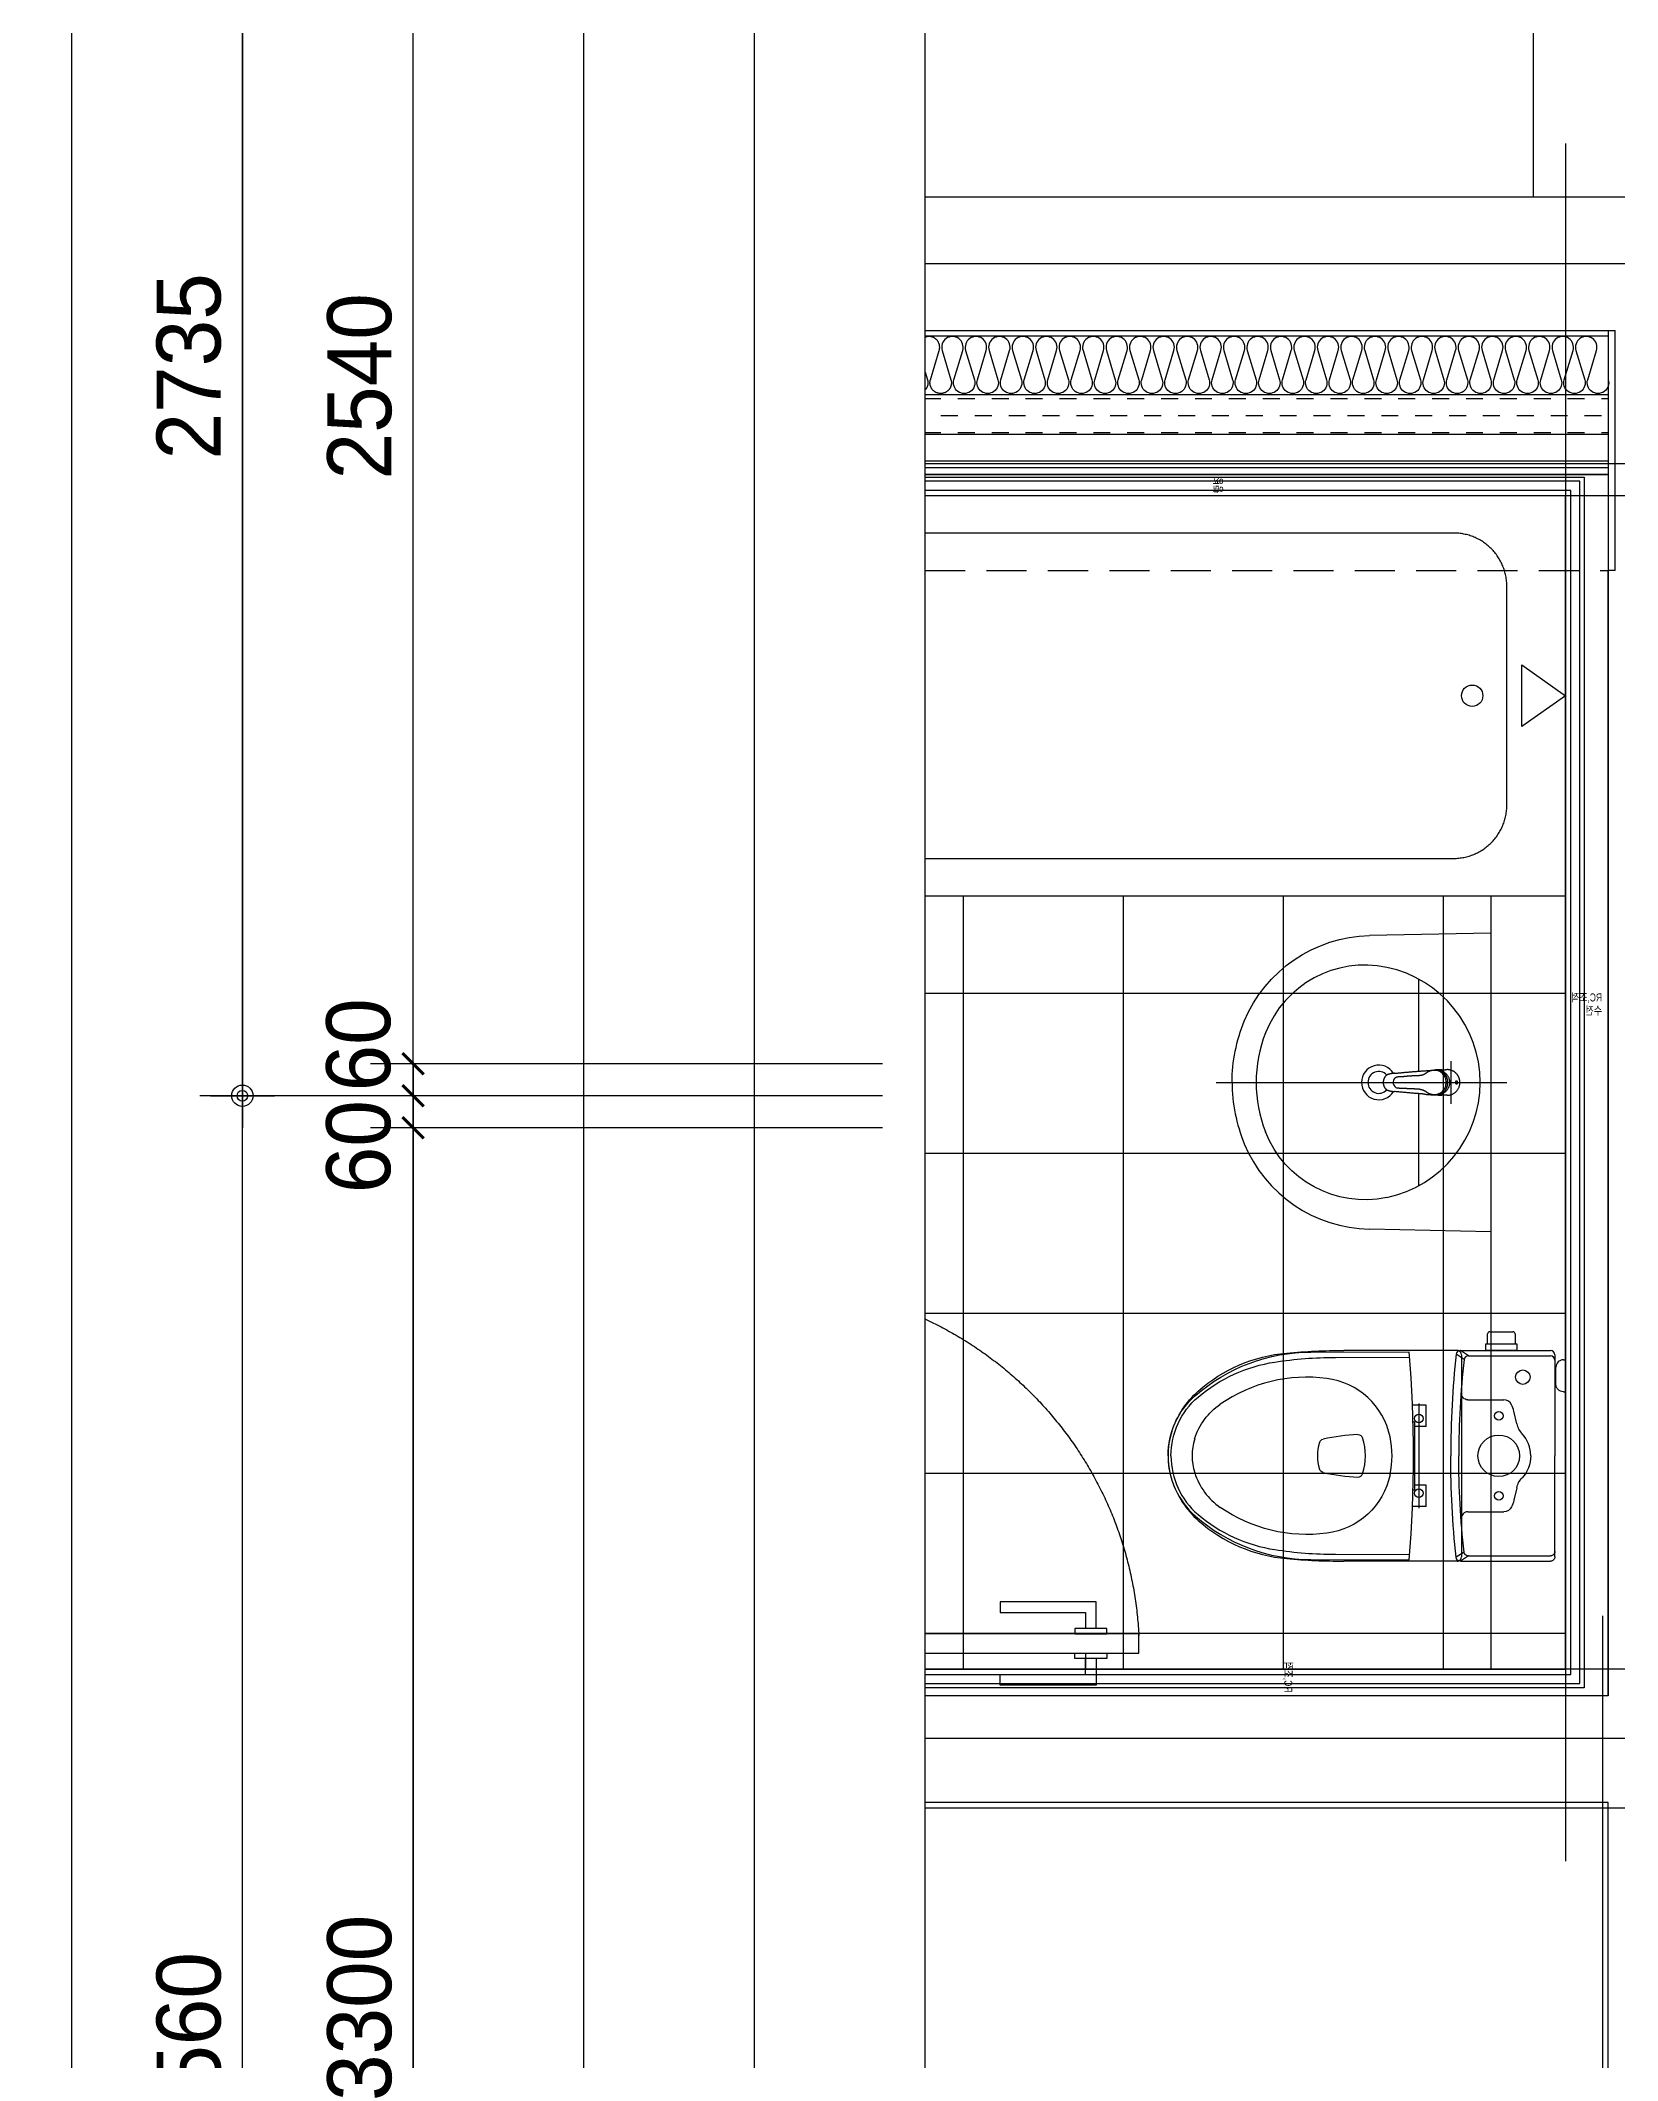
# Model space of a CAD drawing. Header units: millimetres. Extents: x -24416 to 92204, y -190080 to 23760.
# Drawn here: x 57970 to 60927, y -16101 to -12314 of the extents above; entities that cross this region are included whole.
import ezdxf
from ezdxf.xclip import XClip

# ---------------------------------------------------------------- set-up
doc = ezdxf.new("R2010")
doc.units = ezdxf.units.MM
doc.header["$LTSCALE"] = 50
doc.header["$XCLIPFRAME"] = 0
for name, pattern in [('AUDIT_D_220706163347-0', [0]), ('CEN', [62, 60, -1, 0, -1]), ('HID', [2.3, 1.5, -0.8]), ('평면도(기준)$0$ACAD_ISO04W100', [30.5, 24, -3, 0.5, -3])]:
    doc.linetypes.add(name, pattern=pattern)
doc.layers.get('defpoints').update_dxf_attribs({"color": 139})
for name, color, linetype in [('84 A$0$0 TILE LINE & HATCH', 8, 'Continuous'), ('A-SOL252', 252, 'Continuous'), ('AA-XXXX-DIMS', 7, 'Continuous'), ('AA-XXXX-UBR', 4, 'Continuous'), ('CEN_CON', 1, 'CEN'), ('CEN_WALL', 12, 'CEN'), ('CONC', 2, 'Continuous'), ('dan1', 7, 'HID'), ('DIM', 7, 'AUDIT_D_220706163347-0'), ('FUR', 4, 'Continuous'), ('INS', 8, 'Continuous'), ('SINA-F-DOOR', 5, 'Continuous'), ('SINA-F-FRAME', 4, 'Continuous'), ('SINA-F-단표시', 8, 'Continuous'), ('WAL_DRY', 7, 'Continuous'), ('바닥타일', 8, 'Continuous')]:
    doc.layers.add(name, color=color, linetype=linetype)
doc.layers.add('Defpoint', color=135, linetype='Continuous', plot=False)
doc.layers.add('MC', color=135, linetype='Continuous', plot=False)
doc.styles.add('HAUD01', font='Dotum.ttf')
doc.styles.add('맑은고딕', font='malgun.ttf', dxfattribs={"width": 0.9})
doc.dimstyles.new('DIM_40', dxfattribs={"dimscale": 40, "dimtxt": 3, "dimasz": 1, "dimexe": 2, "dimexo": 2, "dimgap": 1, "dimtad": 1, "dimdec": 0, "dimzin": 0, "dimdsep": 46, "dimtxsty": '맑은고딕', "dimblk1": 'DIMDOT', "dimblk2": 'DIMDOT', "dimsah": 1, "dimcen": 0.09, "dimdle": 2, "dimclrd": 7, "dimclre": 7, "dimclrt": 3, "dimadec": 0, "dimazin": 0, "dimtfac": 1, "dimtdec": 0, "dimtix": 1, "dimtmove": 2, "dimatfit": 3, "dimldrblk": 'DIMDOT', "dimfxl": 2, "dimtolj": 1, "dimtzin": 0, "dimarcsym": 0})
doc.dimstyles.new('HAUD-100', dxfattribs={"dimscale": 100, "dimtxt": 3, "dimasz": 1, "dimexe": 0, "dimexo": 3, "dimgap": 1, "dimtad": 1, "dimdec": 0, "dimdsep": 46, "dimlunit": 6, "dimtxsty": 'HAUD01', "dimblk": 'DIMDOT', "dimcen": 2.5, "dimdle": 1.5, "dimclrd": 7, "dimclre": 7, "dimclrt": 3, "dimadec": 0, "dimazin": 0, "dimtfac": 1, "dimtdec": 0, "dimtix": 1, "dimtmove": 2, "dimatfit": 3, "dimfxl": 1, "dimtvp": 1, "dimtolj": 1, "dimtzin": 0, "dimarcsym": 0})
doc.dimstyles.new('MCDIM_40', dxfattribs={"dimscale": 40, "dimtxt": 3, "dimasz": 1, "dimexe": 2, "dimexo": 2, "dimgap": 1, "dimtad": 1, "dimdec": 0, "dimzin": 0, "dimdsep": 46, "dimtxsty": '맑은고딕', "dimblk1": 'ARCHTICK', "dimblk2": 'ARCHTICK', "dimsah": 1, "dimcen": 0.09, "dimdle": 2, "dimclrd": 7, "dimclre": 7, "dimclrt": 3, "dimadec": 0, "dimazin": 0, "dimtfac": 1, "dimtdec": 0, "dimtix": 1, "dimtmove": 2, "dimatfit": 3, "dimldrblk": 'ARCHTICK', "dimfxl": 1, "dimtolj": 1, "dimtzin": 0, "dimarcsym": 0})

# ---------------------------------------------------------------- blocks, each defined once
blk = doc.blocks.new('DIMDOT')
at = {"layer": 'AA-XXXX-DIMS'}
for p, q in [((0, -1.5), (0, 1.5)), ((-1.5, 0), (1.5, 0))]:
    blk.add_line(p, q, dxfattribs=at)
for radius in [0.5, 0.25]:
    blk.add_circle((0, 0), radius, dxfattribs=at)
blk = doc.blocks.new('*D792')
at = {"layer": 'defpoints', "color": 0, "transparency": 16777216}
for p in [(7874.9, -28137.1), (9474.9, -28137.1), (9474.9, -43292.1)]:
    blk.add_point(p, dxfattribs=at)
at = {"layer": 'DIM', "color": 7, "lineweight": -2, "transparency": 16777216}
for p, q in [((9394.9, -28137.1), (7794.9, -28137.1)), ((7874.9, -43252.1), (7874.9, -28177.1)), ((9394.9, -43292.1), (7794.9, -43292.1))]:
    blk.add_line(p, q, dxfattribs=at)
at = {"layer": 'DIM', "color": 7, "lineweight": -2, "transparency": 16777216, "xscale": 40, "yscale": 40, "zscale": 40}
for p, rotation in [((7874.9, -28137.1), 90), ((7874.9, -43292.1), 270)]:
    blk.add_blockref('DIMDOT', p, dxfattribs=dict(at, rotation=rotation))
at = {"layer": 'DIM', "color": 3, "transparency": 16777216, "insert": (7772.6, -35834.6), "char_height": 120, "attachment_point": 5, "rotation": 90, "style": 'HAUD01'}
blk.add_mtext('\\A1;15155', dxfattribs=at)
blk = doc.blocks.new('*D794')
at = {"layer": 'defpoints', "color": 0, "transparency": 16777216}
for p in [(8194.9, -38052.1), (9474.9, -38052.1), (9474.9, -41612.1)]:
    blk.add_point(p, dxfattribs=at)
at = {"layer": 'DIM', "color": 7, "lineweight": -2, "transparency": 16777216}
for p, q in [((9394.9, -38052.1), (8114.9, -38052.1)), ((8194.9, -41572.1), (8194.9, -38092.1)), ((9394.9, -41612.1), (8114.9, -41612.1))]:
    blk.add_line(p, q, dxfattribs=at)
at = {"layer": 'DIM', "color": 7, "lineweight": -2, "transparency": 16777216, "xscale": 40, "yscale": 40, "zscale": 40}
for p, rotation in [((8194.9, -38052.1), 90), ((8194.9, -41612.1), 270)]:
    blk.add_blockref('DIMDOT', p, dxfattribs=dict(at, rotation=rotation))
at = {"layer": 'DIM', "color": 3, "transparency": 16777216, "insert": (8094.8, -39832.1), "char_height": 120, "attachment_point": 5, "rotation": 90, "style": 'HAUD01'}
blk.add_mtext('\\A1;3560', dxfattribs=at)
blk = doc.blocks.new('_ArchTick')
at = {"color": 0, "linetype": 'ByBlock', "const_width": 0.15}
blk.add_lwpolyline([(-0.5, -0.5), (0.5, 0.5)], dxfattribs=at)
blk = doc.blocks.new('*D853')
at = {"layer": 'defpoints', "color": 0, "transparency": 16777216}
for p in [(8514.9, -35452.1), (9474.9, -35452.1), (9474.9, -37992.1)]:
    blk.add_point(p, dxfattribs=at)
at = {"layer": 'DIM', "color": 7, "lineweight": -2, "transparency": 16777216}
for p, q in [((8514.9, -38072.1), (8514.9, -35372.1)), ((9394.9, -35452.1), (8434.9, -35452.1)), ((9394.9, -37992.1), (8434.9, -37992.1))]:
    blk.add_line(p, q, dxfattribs=at)
at = {"layer": 'DIM', "color": 7, "lineweight": -2, "transparency": 16777216, "xscale": 40, "yscale": 40, "zscale": 40}
for p, rotation in [((8514.9, -35452.1), 90), ((8514.9, -37992.1), 270)]:
    blk.add_blockref('_ArchTick', p, dxfattribs=dict(at, rotation=rotation))
at = {"layer": 'DIM', "color": 3, "transparency": 16777216, "insert": (8414.8, -36722.1), "char_height": 120, "attachment_point": 5, "rotation": 90, "style": 'HAUD01'}
blk.add_mtext('\\A1;2540', dxfattribs=at)
blk = doc.blocks.new('*D854')
at = {"layer": 'defpoints', "color": 0, "transparency": 16777216}
for p in [(9474.9, -37992.1), (8514.9, -38052.1), (9474.9, -38052.1)]:
    blk.add_point(p, dxfattribs=at)
at = {"layer": 'DIM', "color": 7, "lineweight": -2, "transparency": 16777216}
for p, q in [((8514.9, -37992.1), (8514.9, -37952.1)), ((9394.9, -37992.1), (8434.9, -37992.1)), ((8514.9, -37992.1), (8514.9, -38052.1)), ((9394.9, -38052.1), (8434.9, -38052.1)), ((8514.9, -38052.1), (8514.9, -38092.1))]:
    blk.add_line(p, q, dxfattribs=at)
at = {"layer": 'DIM', "color": 7, "lineweight": -2, "transparency": 16777216, "xscale": 40, "yscale": 40, "zscale": 40}
for p, rotation in [((8514.9, -37992.1), 270), ((8514.9, -38052.1), 90)]:
    blk.add_blockref('_ArchTick', p, dxfattribs=dict(at, rotation=rotation))
at = {"layer": 'DIM', "color": 3, "transparency": 16777216, "insert": (8412.9, -37956.6), "char_height": 120, "attachment_point": 5, "rotation": 90, "style": 'HAUD01'}
blk.add_mtext('\\A1;60', dxfattribs=at)
blk = doc.blocks.new('*D855')
at = {"layer": 'defpoints', "color": 0, "transparency": 16777216}
for p in [(9474.9, -38112.1), (8514.9, -41412.1), (9474.9, -41412.1)]:
    blk.add_point(p, dxfattribs=at)
at = {"layer": 'DIM', "color": 7, "lineweight": -2, "transparency": 16777216}
for p, q in [((8514.9, -38032.1), (8514.9, -41492.1)), ((9394.9, -38112.1), (8434.9, -38112.1)), ((9394.9, -41412.1), (8434.9, -41412.1))]:
    blk.add_line(p, q, dxfattribs=at)
at = {"layer": 'DIM', "color": 7, "lineweight": -2, "transparency": 16777216, "xscale": 40, "yscale": 40, "zscale": 40}
for p, rotation in [((8514.9, -38112.1), 90), ((8514.9, -41412.1), 270)]:
    blk.add_blockref('_ArchTick', p, dxfattribs=dict(at, rotation=rotation))
at = {"layer": 'DIM', "color": 3, "transparency": 16777216, "insert": (8414.8, -39762.1), "char_height": 120, "attachment_point": 5, "rotation": 90, "style": 'HAUD01'}
blk.add_mtext('\\A1;3300', dxfattribs=at)
blk = doc.blocks.new('*D857')
at = {"layer": 'defpoints', "color": 0, "transparency": 16777216}
for p in [(9474.9, -35317.1), (8194.9, -38052.1), (9474.9, -38052.1)]:
    blk.add_point(p, dxfattribs=at)
at = {"layer": 'DIM', "color": 7, "lineweight": -2, "transparency": 16777216}
for p, q in [((9394.9, -35317.1), (8114.9, -35317.1)), ((8194.9, -35357.1), (8194.9, -38012.1)), ((9394.9, -38052.1), (8114.9, -38052.1))]:
    blk.add_line(p, q, dxfattribs=at)
at = {"layer": 'DIM', "color": 7, "lineweight": -2, "transparency": 16777216, "xscale": 40, "yscale": 40, "zscale": 40}
for p, rotation in [((8194.9, -35317.1), 90), ((8194.9, -38052.1), 270)]:
    blk.add_blockref('DIMDOT', p, dxfattribs=dict(at, rotation=rotation))
at = {"layer": 'DIM', "color": 3, "transparency": 16777216, "insert": (8094.8, -36684.6), "char_height": 120, "attachment_point": 5, "rotation": 90, "style": 'HAUD01'}
blk.add_mtext('\\A1;2735', dxfattribs=at)
blk = doc.blocks.new('*D859')
at = {"layer": 'defpoints', "color": 0, "transparency": 16777216}
for p in [(8514.9, -38052.1), (9474.9, -38052.1), (9474.9, -38112.1)]:
    blk.add_point(p, dxfattribs=at)
at = {"layer": 'DIM', "color": 7, "lineweight": -2, "transparency": 16777216}
for p, q in [((8514.9, -38052.1), (8514.9, -38012.1)), ((9394.9, -38052.1), (8434.9, -38052.1)), ((8514.9, -38112.1), (8514.9, -38052.1)), ((9394.9, -38112.1), (8434.9, -38112.1)), ((8514.9, -38112.1), (8514.9, -38152.1))]:
    blk.add_line(p, q, dxfattribs=at)
at = {"layer": 'DIM', "color": 7, "lineweight": -2, "transparency": 16777216, "xscale": 40, "yscale": 40, "zscale": 40}
for p, rotation in [((8514.9, -38052.1), 270), ((8514.9, -38112.1), 90)]:
    blk.add_blockref('_ArchTick', p, dxfattribs=dict(at, rotation=rotation))
at = {"layer": 'DIM', "color": 3, "transparency": 16777216, "insert": (8412.9, -38147.6), "char_height": 120, "attachment_point": 5, "rotation": 90, "style": 'HAUD01'}
blk.add_mtext('\\A1;60', dxfattribs=at)
blk = doc.blocks.new('CO-102-MF', base_point=(243441.5, -43595.4))
at = {"layer": 'CONC'}
blk.add_line((277166.5, -46690.4), (277166.5, -45375.4), dxfattribs=at)
blk = doc.blocks.new('A$Cc42cb16b')
at = {"layer": 'FUR'}
for p, q in [((515, 560), (287.6, 555.3)), ((515, 560), (515, 0)), ((380, 301.1), (380, 473.6)), ((380, 86.4), (380, 258.9)), ((515, 0), (287.6, 4.7))]:
    blk.add_line(p, q, dxfattribs=at)
at = {"layer": 'FUR', "color": 1}
for p, q in [((440, 320), (440, 240)), ((0, 280), (545, 280))]:
    blk.add_line(p, q, dxfattribs=at)
at = {"layer": 'FUR', "flags": 128}
for points in [[(52.9, 394.9, -0.297578), (287.6, 555.3)], [(30, 280, -0.098575), (52.9, 394.9)], [(319.9, 64.3, -0.366647), (92.5, 187.3)]]:
    blk.add_lwpolyline(points, format="xyb", dxfattribs=at)
at = {"layer": 'FUR'}
for centre, radius, start, end in [((278.8, 300), 200, 78.1351, 158.6763), ((274.6, 280), 220.4, 281.8649, 78.1351), ((330, 280), 255, 158.6763, 180), ((305, 280), 32.5, 31.4345, 328.5658), ((330, 280), 300, 180, 202.519), ((330, 280), 255, 180, 201.3237), ((305, 280), 20.5, 42.491, 317.5072), ((343.2, 280.1), 11.3, 130.1673, 251.7572), ((293, 264.7), 260, 202.519, 268.8063)]:
    blk.add_arc(centre, radius, start, end, dxfattribs=at)
for points, weights in [([(378.5, 301), (384.5, 301.5), (410.9, 303.3)], [1, 0.999993741512, 1]), ([(413.6, 303.5), (410.9, 303.4), (408.3, 302.7)], [1, 0.993428587914, 1]), ([(413.6, 303.5), (413.9, 303.5), (414.2, 303.5)], [1, 0.999912261963, 1]), ([(414.2, 303.5), (437.7, 303.4), (437.6, 280)], [1, 0.707125544548, 1]), ([(314.6, 287), (313.2, 283.7), (313.2, 280)], [1, 0.981753051281, 1]), ([(313.2, 280), (313.2, 276.4), (314.6, 273)], [1, 0.981707036495, 1]), ([(323.7, 295.4), (317, 293.6), (314.6, 287)], [1, 0.881687879562, 1]), ([(314.6, 273), (317, 266.4), (323.7, 264.6)], [1, 0.881586849689, 1]), ([(333.8, 297.1), (328.7, 296.6), (323.8, 295.4)], [1, 0.997376203537, 1]), ([(334.5, 297.1), (334.2, 297.1), (333.8, 297.1)], [1, 0.999995529652, 1]), ([(334.5, 297.1), (356.5, 299.3), (378.5, 301)], [1, 0.999929606915, 1]), ([(335.9, 288.8), (338.6, 290.8), (341.9, 291)], [1, 0.954250395298, 1]), ([(341.9, 269), (340.8, 269.1), (339.7, 269.4)], [1, 0.994235515594, 1]), ([(381.1, 267.3), (383.8, 267.1), (386.4, 266.3)], [1, 0.992239117622, 1]), ([(389.9, 295), (385.7, 292.9), (381.2, 292.7)], [1, 0.978727579117, 1]), ([(386.4, 266.3), (390.2, 265.2), (393.3, 262.9)], [1, 0.985343575478, 1]), ([(393.4, 297.1), (391.7, 295.9), (389.9, 295)], [1, 0.995856523514, 1]), ([(393.8, 297.4), (393.6, 297.3), (393.4, 297.1)], [1, 0.999939501286, 1]), ([(406.5, 302.6), (399.4, 301.9), (393.8, 297.5)], [1, 0.961287915707, 1]), ([(437.6, 280), (437.7, 256.6), (414.2, 256.5)], [1, 0.707125544548, 1]), ([(433, 256), (457, 256), (457, 280)], [1, 0.707185387611, 1]), ([(433.6, 283.5), (433.9, 281.8), (433.9, 280)], [1, 0.996173918247, 1]), ([(433.6, 276.5), (433.9, 278.2), (433.9, 280)], [1, 0.996153950691, 1]), ([(323.8, 264.6), (328.7, 263.4), (333.8, 262.9)], [1, 0.997388422489, 1]), ([(333.8, 262.9), (334.2, 262.9), (334.5, 262.9)], [1, 0.999997198582, 1]), ([(378.5, 259), (356.5, 260.7), (334.5, 262.9)], [1, 0.999929606915, 1]), ([(390.5, 258), (384.5, 258.5), (378.5, 259)], [1, 0.999993622303, 1]), ([(390.6, 258), (400.5, 256.9), (413.6, 256.5)], [1, 0.999511599541, 1]), ([(393.3, 262.9), (393.5, 262.7), (393.8, 262.5)], [1, 0.999930858612, 1]), ([(393.8, 262.5), (399.4, 258.1), (406.5, 257.4)], [1, 0.960904896259, 1]), ([(408.9, 257.1), (411.2, 256.6), (413.6, 256.5)], [1, 0.99490660429, 1]), ([(414.2, 256.5), (413.9, 256.5), (413.6, 256.5)], [1, 0.999912261963, 1])]:
    blk.add_rational_spline(points, weights, degree=2, dxfattribs=at)
for points in [[(416.6, 303.6), (415.4, 303.5), (414.2, 303.5)], [(418.5, 303.6), (417.5, 303.6), (416.6, 303.6)], [(423.3, 303.7), (420.9, 303.7), (418.6, 303.6)], [(423.3, 303.7), (424.3, 303.8), (425.4, 303.8)], [(425.4, 303.8), (429.2, 303.9), (433, 304)], [(341.9, 291), (350.1, 291.3), (358.3, 291.7)], [(358.3, 268.3), (350.1, 268.6), (341.9, 269)], [(381.2, 292.7), (369.7, 292.2), (358.3, 291.7)], [(381.1, 267.3), (369.7, 267.8), (358.3, 268.3)], [(409, 302.8), (408.7, 302.8), (408.5, 302.7)], [(413.4, 302.8), (411.6, 302.8), (409.7, 302.8)], [(434.3, 283.5), (433.9, 283.5), (433.4, 283.5)], [(433.4, 276.5), (433.9, 276.5), (434.3, 276.5)], [(410, 257.2), (411.7, 257.2), (413.4, 257.1)], [(414.2, 256.5), (415.4, 256.5), (416.6, 256.4)], [(414.8, 256.5), (415.1, 256.5), (415.4, 256.5)], [(416.6, 256.4), (417.5, 256.4), (418.5, 256.4)], [(418.6, 256.4), (420.9, 256.3), (423.3, 256.3)], [(425.4, 256.2), (424.3, 256.2), (423.3, 256.3)], [(433, 256), (429.2, 256.1), (425.4, 256.2)]]:
    blk.add_open_spline(points, degree=2, dxfattribs=at)
blk.add_rational_spline([(457, 280), (457, 289.9), (450, 297), (443, 304), (433, 304)], [1, 0.923873603344, 1, 0.923873603344, 1], degree=2, knots=[0, 0, 0, 0.5, 0.5, 1, 1, 1], dxfattribs=at)
for points, knots in [([(431.4, 280), (431.4, 283.2), (430.7, 286.4), (428.3, 292.1), (426.5, 294.7), (419.6, 301.1), (413.1, 303.3), (406.5, 302.6)], [0, 0, 0, 0, 0.248236, 0.248236, 0.496338, 0.496338, 1, 1, 1, 1]), ([(406.5, 257.4), (413.1, 256.7), (419.6, 258.9), (426.5, 265.3), (428.3, 267.9), (430.7, 273.6), (431.4, 276.7), (431.4, 280)], [0, 0, 0, 0, 0.502806, 0.502806, 0.750772, 0.750772, 1, 1, 1, 1]), ([(434.3, 283.5), (433.5, 288.8), (431.1, 293.7), (423.9, 300.6), (419.4, 302.6), (413.4, 302.8)], [0, 0, 0, 0, 0.5, 0.5, 1, 1, 1, 1]), ([(413.4, 257.1), (419.4, 257.4), (423.9, 259.4), (431.1, 266.3), (433.5, 271.2), (434.3, 276.5)], [0, 0, 0, 0, 0.5, 0.5, 1, 1, 1, 1]), ([(433.4, 283.5), (433.2, 283.5), (433.1, 283.1), (433, 281.9), (433, 280.9), (433, 280)], [0, 0, 0, 0, 0.493042, 0.493042, 1, 1, 1, 1]), ([(433, 280), (433, 279.1), (433, 278.1), (433.1, 276.8), (433.2, 276.5), (433.4, 276.5)], [0, 0, 0, 0, 0.493716, 0.493716, 1, 1, 1, 1]), ([(448.6, 280), (448.6, 281.8), (449.3, 283.2), (450.7, 283.3), (451.2, 283), (452, 281.8), (452.2, 280.9), (452.2, 280)], [0, 0, 0, 0, 0.498025, 0.498025, 0.742403, 0.742403, 1, 1, 1, 1]), ([(452.2, 280), (452.2, 279.1), (452, 278.3), (451.2, 277), (450.7, 276.7), (449.3, 276.8), (448.6, 278.2), (448.6, 280)], [0, 0, 0, 0, 0.250344, 0.250344, 0.505692, 0.505692, 1, 1, 1, 1]), ([(449.8, 283.1), (450, 283), (450.4, 282.6), (450.8, 281.9), (451.1, 281), (451.2, 280.3), (451.2, 280)], [0, 0, 0, 0, 0.213027, 0.451355, 0.721359, 1, 1, 1, 1]), ([(451.2, 280), (451.2, 278.8), (450.8, 278.1), (450.3, 277.2), (450, 277), (449.8, 276.9)], [0, 0, 0, 0, 0.435639, 0.435639, 1, 1, 1, 1])]:
    blk.add_open_spline(points, degree=3, knots=knots, dxfattribs=at)
blk = doc.blocks.new('A$C26a53a47')
at = {"layer": 'FUR'}
for p, q in [((599, 407.6), (599, 426)), ((603, 430), (646.5, 430)), ((650.5, 426), (650.5, 407.6)), ((267.7, 392), (452, 392.5)), ((313.6, 382.1), (452.8, 382.5)), ((542, 395), (329.4, 395)), ((555, 377.9), (540, 387.8)), ((548, 395), (717, 395)), ((563, 385), (548, 395)), ((550, 387), (550, 8)), ((563, 385), (717, 385)), ((596, 407.6), (654, 407.6)), ((596, 395), (596, 407.6)), ((654, 395), (596, 395)), ((654, 407.6), (654, 395)), ((725, 387), (725, 197.5)), ((725, 357.8), (727, 357.8)), ((727, 331.5), (727, 363.5)), ((741, 377.5), (745, 377.5)), ((745.1, 377.5), (745, 317.5)), ((745, 377.5), (745, 317.5)), ((725, 337.3), (727, 337.3)), ((741, 317.5), (745, 317.5)), ((484, 292.5), (458.1, 292.5)), ((470, 295.5), (470, 99.5)), ((484, 252.5), (484, 292.5)), ((562, 302.5), (629.4, 302.5)), ((653.5, 257.5), (648.2, 280.9)), ((459.2, 261.5), (462, 261.5)), ((462, 261.5), (462, 133.5)), ((484, 252.5), (462, 252.5)), ((725, 8), (725, 197.5)), ((459.2, 133.5), (462, 133.5)), ((484, 142.5), (462, 142.5)), ((484, 102.5), (484, 142.5)), ((653.5, 137.5), (648.2, 114.1)), ((484, 102.5), (458.1, 102.5)), ((562, 92.5), (629.4, 92.5)), ((267.7, 3), (452, 2.5)), ((313.6, 12.9), (452.8, 12.5)), ((542, 0), (329.4, 0)), ((555, 17.1), (540, 7.2)), ((563, 10), (548, 0)), ((548, 0), (717, 0)), ((563, 10), (717, 10))]:
    blk.add_line(p, q, dxfattribs=at)
at = {"layer": 'FUR', "flags": 128}
for points in [[(51.2, 310.4, -0.18096), (267.7, 392)], [(56.7, 319, -0.159563), (222.5, 390.2)], [(200.3, 373.3, -0.037446), (313.6, 382.1)], [(222.5, 390.2, -0.022302), (329.4, 395)], [(56.3, 307.5, -0.139094), (200.3, 373.3)], [(0, 197.5, -0.216307), (51.2, 310.4)], [(5.5, 197.5, -0.219854), (56.3, 307.5)], [(7.1, 243, -0.135941), (56.7, 319)], [(562, 302.5, -0.414214), (550, 314.5)], [(741, 317.5, -0.414214), (727, 331.5)], [(49.9, 229.4, -0.165632), (97.9, 294.2)], [(284.1, 222.7, -0.26174), (290.6, 228.6)], [(355.8, 237.3, -0.336618), (364.8, 231.1)], [(540, 7.2, -0.026367), (530, 197.5)], [(555, 17.1, -0.027834), (545, 197.5)], [(680, 197.5, -0.192258), (663.5, 156.2)], [(290.6, 166.4, -0.26174), (284.1, 172.3)], [(416.2, 162, -0.317582), (297.5, 52.4)], [(653.5, 137.5, -0.135013), (663.5, 156.2)], [(648.2, 114.1, -0.055053), (643.9, 101.6)], [(297.5, 52.4, -0.186188), (97.9, 100.8)], [(643.9, 101.6, -0.289681), (629.4, 92.5)], [(548, 0, -0.383657), (540, 7.2)], [(563, 10, -0.381976), (555, 17.1)], [(725, 18, -0.414214), (717, 10)], [(725, 8, -0.414214), (717, 0)]]:
    blk.add_lwpolyline(points, format="xyb", dxfattribs=at)
at = {"layer": 'FUR'}
for centre, radius in [((665, 345), 13.5), ((470, 267.5), 8), ((620, 272.5), 8), ((620, 197.5), 39), ((470, 127.5), 8), ((620, 122.5), 8)]:
    blk.add_circle(centre, radius, dxfattribs=at)
for centre, radius, start, end in [((603, 426), 4, 90, 180), ((646.5, 426), 4, 0, 90), ((-1905.3, 197.5), 2365.3, 355.2711, 4.7289), ((2338.5, 197.5), 1808.5, 173.9586, 180), ((548, 387), 8, 90, 173.9586), ((542, 387), 8, 67.9754, 90), ((542, 387), 8, 0, 67.9754), ((563, 377), 8, 90, 173.6227), ((717, 387), 8, 0, 90), ((717, 377), 8, 0, 90), ((260.4, 59.6), 285.4, 82.5328, 124.7208), ((279.3, 203.8), 140, 12.0572, 82.5328), ((2169, 197.5), 1624, 173.6227, 180), ((741, 363.5), 14, 90, 180), ((629.4, 286.5), 16, 25.3787, 90.0934), ((589.7, 267.6), 60, 12.7743, 25.3787), ((150, 197.5), 150, 162.3394, 197.6606), ((150, 197.5), 105, 162.3394, 197.6606), ((369.2, -112.4), 350, 92.1818, 102.9733), ((260, 197.5), 110, 342.2348, 17.7652), ((250, 197.5), 170, 347.9428, 12.0572), ((692.5, 266.4), 40, 192.7744, 223.5311), ((620, 197.5), 60, 0, 43.5311), ((150, 197.5), 150, 180, 228.8217), ((150, 197.5), 144.5, 180, 229.5978), ((360, 197.5), 80, 161.6434, 198.3566), ((169.1, 203.6), 170, 197.6606, 228.6262), ((169.1, 203.6), 125, 197.6606, 235.2792), ((369.2, 507.4), 350, 257.0267, 267.8182), ((356.2, 166.7), 9, 267.8182, 342.2348), ((268.5, 333), 330, 228.8217, 269.8506), ((244.3, 308.3), 290, 229.5978, 261.2725), ((248.4, 293.6), 290, 228.6262, 264.8897), ((562, 80.5), 12, 90, 180), ((315.6, 772.9), 760, 261.2725, 269.8506), ((329.4, 1200), 1200, 264.8897, 270), ((542, 8), 8, 270, 292.0246), ((542, 8), 8, 292.0246, 0)]:
    blk.add_arc(centre, radius, start, end, dxfattribs=at)
blk.add_open_spline([(5.4, 197.5), (5.4, 197.6), (5.4, 197.6), (5.4, 197.7)], degree=3, dxfattribs=at)
blk.add_open_spline([(5.4, 197.5), (5.4, 197.6), (5.4, 197.6), (5.4, 197.7)], degree=3, dxfattribs=at)
blk = doc.blocks.new('A$C8b7e2aca')
at = {"layer": 'FUR'}
for points in [[(1500, 750), (0, 750), (0, 0), (1500, 0)], [(1418.1, 317), (1418.1, 433), (1500, 375)]]:
    blk.add_lwpolyline(points, close=True, dxfattribs=at)
blk.add_lwpolyline([(1290, 680), (200, 680, 0.414214), (100, 580), (100, 170, 0.414214), (200, 70), (1290, 70, 0.414214), (1390, 170), (1390, 580, 0.414214)], format="xyb", close=True, dxfattribs=at)
blk.add_circle((1325, 375), 20, dxfattribs=at)
blk = doc.blocks.new('UBR 공용욕실 1500x2200')
at = {"layer": '바닥타일'}
h = blk.add_hatch(dxfattribs=at)
h.set_pattern_fill('_USER', color=256, scale=300, double=1, pattern_type=0)
h.set_pattern_definition([(0, (0, 0), (0, 300), []), (90, (0, 0), (-300, 2e-14), [])])
h.paths.add_polyline_path([(0, 1450), (1500, 1450), (1500, 0), (0, 0)])
at = {"layer": 'FUR'}
blk.add_line((1360, 1450), (1360, 0), dxfattribs=at)
blk.add_lwpolyline([(1500, 2200), (0, 2200), (0, 0), (1500, 0)], close=True, dxfattribs=at)
blk.add_blockref('A$C8b7e2aca', (0, 1450))
for name, p in [('A$Cc42cb16b', (845, 820)), ('A$C26a53a47', (754.9, 202.5))]:
    blk.add_blockref(name, p, dxfattribs=at)
blk = doc.blocks.new('_Oblique')
at = {"color": 0, "linetype": 'ByBlock', "lineweight": -2}
blk.add_line((-0.5, -0.5), (0.5, 0.5), dxfattribs=at)
blk = doc.blocks.new('*D887')
at = {"layer": 'Defpoint', "color": 7, "lineweight": -2, "transparency": 16777216}
for p, q in [((621.5, 2235), (697.7, 2235)), ((697.7, 2192.5), (697.7, 2242.5)), ((621.5, 2200), (697.7, 2200))]:
    blk.add_line(p, q, dxfattribs=at)
at = {"layer": 'defpoints', "color": 0, "transparency": 16777216}
for p in [(606.5, 2235), (697.7, 2235), (606.5, 2200)]:
    blk.add_point(p, dxfattribs=at)
at = {"layer": 'Defpoint', "color": 7, "lineweight": -2, "transparency": 16777216, "xscale": 5, "yscale": 5, "zscale": 5}
for p, rotation in [((697.7, 2235), 90), ((697.7, 2200), 270)]:
    blk.add_blockref('_Oblique', p, dxfattribs=dict(at, rotation=rotation))
at = {"layer": 'Defpoint', "color": 3, "transparency": 16777216, "insert": (685.2, 2217.5), "char_height": 15, "attachment_point": 5, "rotation": 90, "style": 'HAUD01'}
blk.add_mtext('\\A1;35', dxfattribs=at)
blk = doc.blocks.new('*D888')
at = {"layer": 'Defpoint', "color": 7, "lineweight": -2, "transparency": 16777216}
for p, q in [((685.5, 2240), (728.5, 2240)), ((728.5, 2192.5), (728.5, 2247.5)), ((685.5, 2200), (728.5, 2200))]:
    blk.add_line(p, q, dxfattribs=at)
at = {"layer": 'defpoints', "color": 0, "transparency": 16777216}
for p in [(670.5, 2240), (728.5, 2240), (670.5, 2200)]:
    blk.add_point(p, dxfattribs=at)
at = {"layer": 'Defpoint', "color": 7, "lineweight": -2, "transparency": 16777216, "xscale": 5, "yscale": 5, "zscale": 5}
for p, rotation in [((728.5, 2240), 90), ((728.5, 2200), 270)]:
    blk.add_blockref('_Oblique', p, dxfattribs=dict(at, rotation=rotation))
at = {"layer": 'Defpoint', "color": 3, "transparency": 16777216, "insert": (716, 2220), "char_height": 15, "attachment_point": 5, "rotation": 90, "style": 'HAUD01'}
blk.add_mtext('\\A1;40', dxfattribs=at)
blk = doc.blocks.new('*D883')
at = {"layer": 'Defpoint', "color": 7, "lineweight": -2, "transparency": 16777216}
for p, q in [((7.5, 1298.2), (-42.5, 1298.2)), ((-35, 1222), (-35, 1298.2)), ((0, 1222), (0, 1298.2))]:
    blk.add_line(p, q, dxfattribs=at)
at = {"layer": 'defpoints', "color": 0, "transparency": 16777216}
for p in [(-35, 1298.2), (-35, 1207), (0, 1207)]:
    blk.add_point(p, dxfattribs=at)
at = {"layer": 'Defpoint', "color": 7, "lineweight": -2, "transparency": 16777216, "xscale": 5, "yscale": 5, "zscale": 5, "rotation": 180}
blk.add_blockref('_Oblique', (-35, 1298.2), dxfattribs=at)
at = {"layer": 'Defpoint', "color": 7, "lineweight": -2, "transparency": 16777216, "xscale": 5, "yscale": 5, "zscale": 5}
blk.add_blockref('_Oblique', (0, 1298.2), dxfattribs=at)
at = {"layer": 'Defpoint', "color": 3, "transparency": 16777216, "insert": (-17.5, 1310.7), "char_height": 15, "attachment_point": 5, "style": 'HAUD01'}
blk.add_mtext('\\A1;35', dxfattribs=at)
blk = doc.blocks.new('*D884')
at = {"layer": 'Defpoint', "color": 7, "lineweight": -2, "transparency": 16777216}
for p, q in [((7.5, 1329), (-87.5, 1329)), ((-80, 1286), (-80, 1329)), ((0, 1286), (0, 1329))]:
    blk.add_line(p, q, dxfattribs=at)
at = {"layer": 'defpoints', "color": 0, "transparency": 16777216}
for p in [(-80, 1329), (-80, 1271), (0, 1271)]:
    blk.add_point(p, dxfattribs=at)
at = {"layer": 'Defpoint', "color": 7, "lineweight": -2, "transparency": 16777216, "xscale": 5, "yscale": 5, "zscale": 5, "rotation": 180}
blk.add_blockref('_Oblique', (-80, 1329), dxfattribs=at)
at = {"layer": 'Defpoint', "color": 7, "lineweight": -2, "transparency": 16777216, "xscale": 5, "yscale": 5, "zscale": 5}
blk.add_blockref('_Oblique', (0, 1329), dxfattribs=at)
at = {"layer": 'Defpoint', "color": 3, "transparency": 16777216, "insert": (-40, 1341.5), "char_height": 15, "attachment_point": 5, "style": 'HAUD01'}
blk.add_mtext('\\A1;80', dxfattribs=at)
blk = doc.blocks.new('*D885')
at = {"layer": 'Defpoint', "color": 7, "lineweight": -2, "transparency": 16777216}
for p, q in [((1492.5, 1298.2), (1542.5, 1298.2)), ((1500, 1222), (1500, 1298.2)), ((1535, 1222), (1535, 1298.2))]:
    blk.add_line(p, q, dxfattribs=at)
at = {"layer": 'defpoints', "color": 0, "transparency": 16777216}
for p in [(1535, 1298.2), (1500, 1207), (1535, 1207)]:
    blk.add_point(p, dxfattribs=at)
at = {"layer": 'Defpoint', "color": 7, "lineweight": -2, "transparency": 16777216, "xscale": 5, "yscale": 5, "zscale": 5, "rotation": 180}
blk.add_blockref('_Oblique', (1500, 1298.2), dxfattribs=at)
at = {"layer": 'Defpoint', "color": 7, "lineweight": -2, "transparency": 16777216, "xscale": 5, "yscale": 5, "zscale": 5}
blk.add_blockref('_Oblique', (1535, 1298.2), dxfattribs=at)
at = {"layer": 'Defpoint', "color": 3, "transparency": 16777216, "insert": (1517.5, 1310.7), "char_height": 15, "attachment_point": 5, "style": 'HAUD01'}
blk.add_mtext('\\A1;35', dxfattribs=at)
blk = doc.blocks.new('*D886')
at = {"layer": 'Defpoint', "color": 7, "lineweight": -2, "transparency": 16777216}
for p, q in [((1492.5, 1329), (1547.5, 1329)), ((1500, 1286), (1500, 1329)), ((1540, 1286), (1540, 1329))]:
    blk.add_line(p, q, dxfattribs=at)
at = {"layer": 'defpoints', "color": 0, "transparency": 16777216}
for p in [(1540, 1329), (1500, 1271), (1540, 1271)]:
    blk.add_point(p, dxfattribs=at)
at = {"layer": 'Defpoint', "color": 7, "lineweight": -2, "transparency": 16777216, "xscale": 5, "yscale": 5, "zscale": 5, "rotation": 180}
blk.add_blockref('_Oblique', (1500, 1329), dxfattribs=at)
at = {"layer": 'Defpoint', "color": 7, "lineweight": -2, "transparency": 16777216, "xscale": 5, "yscale": 5, "zscale": 5}
blk.add_blockref('_Oblique', (1540, 1329), dxfattribs=at)
at = {"layer": 'Defpoint', "color": 3, "transparency": 16777216, "insert": (1520, 1341.5), "char_height": 15, "attachment_point": 5, "style": 'HAUD01'}
blk.add_mtext('\\A1;40', dxfattribs=at)
blk = doc.blocks.new('*D881')
at = {"layer": 'Defpoint', "color": 7, "lineweight": -2, "transparency": 16777216}
for p, q in [((472.9, 7.5), (472.9, -42.5)), ((549.1, 0), (472.9, 0)), ((549.1, -35), (472.9, -35))]:
    blk.add_line(p, q, dxfattribs=at)
at = {"layer": 'defpoints', "color": 0, "transparency": 16777216}
for p in [(472.9, -35), (564.1, 0), (564.1, -35)]:
    blk.add_point(p, dxfattribs=at)
at = {"layer": 'Defpoint', "color": 7, "lineweight": -2, "transparency": 16777216, "xscale": 5, "yscale": 5, "zscale": 5}
for p, rotation in [((472.9, 0), 90), ((472.9, -35), 270)]:
    blk.add_blockref('_Oblique', p, dxfattribs=dict(at, rotation=rotation))
at = {"layer": 'Defpoint', "color": 3, "transparency": 16777216, "insert": (460.4, -17.5), "char_height": 15, "attachment_point": 5, "rotation": 90, "style": 'HAUD01'}
blk.add_mtext('\\A1;35', dxfattribs=at)
blk = doc.blocks.new('*D882')
at = {"layer": 'Defpoint', "color": 7, "lineweight": -2, "transparency": 16777216}
for p, q in [((442.1, 7.5), (442.1, -57.5)), ((485.1, 0), (442.1, 0)), ((485.1, -50), (442.1, -50))]:
    blk.add_line(p, q, dxfattribs=at)
at = {"layer": 'defpoints', "color": 0, "transparency": 16777216}
for p in [(500.1, 0), (442.1, -50), (500.1, -50)]:
    blk.add_point(p, dxfattribs=at)
at = {"layer": 'Defpoint', "color": 7, "lineweight": -2, "transparency": 16777216, "xscale": 5, "yscale": 5, "zscale": 5}
for p, rotation in [((442.1, 0), 90), ((442.1, -50), 270)]:
    blk.add_blockref('_Oblique', p, dxfattribs=dict(at, rotation=rotation))
at = {"layer": 'Defpoint', "color": 3, "transparency": 16777216, "insert": (429.6, -25), "char_height": 15, "attachment_point": 5, "rotation": 90, "style": 'HAUD01'}
blk.add_mtext('\\A1;50', dxfattribs=at)
blk = doc.blocks.new('insul1')
blk.add_lwpolyline([(0, 0.25, 1.344031), (0.35, 0.25), (0.2, 0.75, -1.344031), (0.55, 0.75), (0.4, 0.25)], format="xyb")
blk = doc.blocks.new('A$C016A76E2')
at = {"layer": 'SINA-F-단표시'}
h = blk.add_hatch(dxfattribs=at)
h.set_pattern_fill('AR-SAND', color=251, scale=10, angle=90)
h.set_pattern_definition([(127.5, (671299.453, 3999847.715), (-19.26823769, -0.62993358), [0, -15.2, 0, -17, 0, -16.25]), (97.5, (671299.453, 3999847.715), (-28.22146065, 17.69776705), [0, -8.2, 0, -13.7, 0, -5.25]), (57.5, (671299.453, 3999835.415), (-0.056590535, 31.14141862), [0, -5, 0, -18, 0, -23.5]), (47.5, (671299.453, 3999835.415), (-8.77675565, 30.06126605), [0, -2.5, 0, -11.8, 0, -13.5])])
h.paths.add_polyline_path([(-150, 770), (-110, 770), (-110, 80), (-150, 80)])
at = {"layer": '84 A$0$0 TILE LINE & HATCH'}
blk.add_line((-740, 80), (-740, 50), dxfattribs=at)
at = {"layer": 'SINA-F-DOOR', "color": 8}
for points in [[(-760, 126), (-760, 176), (-580, 176), (-580, 156), (-740, 156), (-740, 126)], [(-760, 70), (-760, 20), (-580, 20), (-580, 40), (-740, 40), (-740, 70)]]:
    blk.add_lwpolyline(points, dxfattribs=at)
at = {"layer": 'SINA-F-DOOR'}
blk.add_lwpolyline([(-150, 80), (-840, 80), (-840, 116), (-150, 116), (-150, 80)], dxfattribs=at)
at = {"layer": 'SINA-F-DOOR', "color": 8}
for points in [[(-720, 116), (-780, 116), (-780, 126), (-720, 126)], [(-720, 80), (-780, 80), (-780, 70), (-720, 70)]]:
    blk.add_lwpolyline(points, close=True, dxfattribs=at)
at = {"layer": 'SINA-F-DOOR', "color": 1, "linetype": '평면도(기준)$0$ACAD_ISO04W100', "ltscale": 20}
blk.add_arc((-149.4, 78.4), 691.6, 90.0471, 177.0967, dxfattribs=at)
at = {"layer": 'SINA-F-FRAME'}
for points in [[(0, 780), (0, 840), (12, 840), (12, 780)], [(0, 800), (0, 770), (-150, 770), (-150, 800)], [(-10, 770), (-10, 760), (-110, 760), (-110, 770)], [(0, 50), (0, 80), (-150, 80), (-150, 50)], [(-10, 80), (-10, 90), (-110, 90), (-110, 80)], [(0, 70), (0, 20), (12, 20), (12, 70)]]:
    blk.add_lwpolyline(points, close=True, dxfattribs=at)
at = {"layer": 'SINA-F-단표시', "color": 7}
blk.add_line((-150, 80), (-150, 770), dxfattribs=at)
at = {"layer": 'SINA-F-단표시', "color": 8}
blk.add_line((-110, 770), (-110, 80), dxfattribs=at)
blk = doc.blocks.new('DIM-1108')
at = {"layer": 'DIM'}
for base, p1, p2, angle, dimstyle, override, picture, middle in [((7874.9, -28137.1), (9474.9, -43292.1), (9474.9, -28137.1), 90, 'DIM_40', {"dimscale": 40, "dimtxsty": 'HAUD01'}, '*D792', (7772.6, -35834.6)), ((8514.9, -38052.1), (9474.9, -37992.1), (9474.9, -38052.1), 270, 'MCDIM_40', {"dimtxsty": 'HAUD01'}, '*D854', (8412.9, -37956.6)), ((8514.9, -38052.1), (9474.9, -38112.1), (9474.9, -38052.1), 90, 'MCDIM_40', {"dimtxsty": 'HAUD01'}, '*D859', (8412.9, -38147.6))]:
    dim = blk.add_linear_dim(base=base, p1=p1, p2=p2, angle=angle, dimstyle=dimstyle, override=override, dxfattribs=at)
    dim.commit()
    dim.dimension.update_dxf_attribs({"geometry": picture, "text_midpoint": middle, "dimtype": 128})
for base, p1, p2, angle, dimstyle, override, picture, middle in [((8194.9, -38052.1), (9474.9, -35317.1), (9474.9, -38052.1), 270, 'DIM_40', {"dimscale": 40, "dimtxsty": 'HAUD01'}, '*D857', (8094.8, -36684.6)), ((8514.9, -35452.1), (9474.9, -37992.1), (9474.9, -35452.1), 90, 'MCDIM_40', {"dimtxsty": 'HAUD01'}, '*D853', (8414.8, -36722.1)), ((8194.9, -38052.1), (9474.9, -41612.1), (9474.9, -38052.1), 90, 'DIM_40', {"dimscale": 40, "dimtxsty": 'HAUD01'}, '*D794', (8094.8, -39832.1)), ((8514.9, -41412.1), (9474.9, -38112.1), (9474.9, -41412.1), 270, 'MCDIM_40', {"dimtxsty": 'HAUD01'}, '*D855', (8414.8, -39762.1))]:
    dim = blk.add_linear_dim(base=base, p1=p1, p2=p2, angle=angle, dimstyle=dimstyle, override=override, dxfattribs=at)
    dim.commit()
    dim.dimension.update_dxf_attribs({"geometry": picture, "text_midpoint": middle})
blk = doc.blocks.new('A$C84b07bde')
at = {"layer": 'AA-XXXX-UBR'}
blk.add_line((1527, 0), (1527, -27), dxfattribs=at)
at = {"layer": 'AA-XXXX-UBR', "color": 5}
blk.add_lwpolyline([(1535, 2235), (-35, 2235), (-35, -35), (1535, -35)], close=True, dxfattribs=at)
at = {"layer": 'AA-XXXX-UBR'}
for points in [[(1527, -27), (-27, -27), (-27, 2227), (1527, 2227), (1527, 750)], [(1527, -10), (-10, -10), (-10, 2210), (1510, 2210), (1510, 750)], [(1527, 0), (0, 0), (0, 2200), (1500, 2200), (1500, 750)]]:
    blk.add_lwpolyline(points, dxfattribs=at)
at = {"layer": 'Defpoint'}
blk.add_lwpolyline([(1540, 2240), (-80, 2240), (-80, -50), (1540, -50)], close=True, dxfattribs=at)
at = {"layer": 'Defpoint', "style": 'HAUD01', "width": 0.8}
for s, rotation, p in [('경량', 270, (643.27568, 2235.43315)), ('RC,조적', 90, (527.33176, -43.42894))]:
    blk.add_text(s, height=15, rotation=rotation, dxfattribs=at).set_placement(p)
for s, p in [('RC,조적', (-68.30784, 1251.85344)), ('경량', (1501.95689, 1243.7914)), ('수전', (-68.30784, 1227.0844))]:
    blk.add_text(s, height=15, dxfattribs=at).set_placement(p)
at = {"layer": 'Defpoint'}
for base, p1, p2, angle, picture, middle in [((697.696, 2235), (606.47126, 2200), (606.47126, 2235), 90, '*D887', (685.18583, 2217.5)), ((728.50187, 2240), (670.49474, 2200), (670.49474, 2240), 90, '*D888', (715.9917, 2220)), ((-80, 1329.0176), (0, 1271.01046), (-80, 1271.01046), 180, '*D884', (-40, 1341.52777)), ((-35, 1298.21173), (0, 1206.98699), (-35, 1206.98699), 180, '*D883', (-17.5, 1310.7219)), ((442.10556, -50), (500.1127, 0), (500.1127, -50), 270, '*D882', (429.59539, -25)), ((472.91144, -35), (564.13618, 0), (564.13618, -35), 270, '*D881', (460.40126, -17.5))]:
    dim = blk.add_linear_dim(base=base, p1=p1, p2=p2, angle=angle, dimstyle='HAUD-100', override={"dimscale": 5, "dimdec": 4, "dimblk1": 'Oblique', "dimblk2": 'Oblique', "dimsah": 1}, dxfattribs=at)
    dim.commit()
    dim.dimension.update_dxf_attribs({"geometry": picture, "text_midpoint": middle})
for base, p1, p2, picture, middle in [((1540, 1329.0176), (1500, 1271.01046), (1540, 1271.01046), '*D886', (1520, 1341.52777)), ((1535, 1298.21173), (1500, 1206.98699), (1535, 1206.98699), '*D885', (1517.5, 1310.7219))]:
    dim = blk.add_linear_dim(base=base, p1=p1, p2=p2, dimstyle='HAUD-100', override={"dimscale": 5, "dimdec": 4, "dimblk1": 'Oblique', "dimblk2": 'Oblique', "dimsah": 1}, dxfattribs=at)
    dim.commit()
    dim.dimension.update_dxf_attribs({"geometry": picture, "text_midpoint": middle})
blk = doc.blocks.new('U-76A(확장)2')
at = {"layer": 'A-SOL252'}
h = blk.add_hatch(dxfattribs=at)
h.set_pattern_fill('DASH', color=256, scale=10, style=0)
h.paths.add_polyline_path([(2250, 6547.5), (2325, 6547.5), (2802.5, 6547.5), (2802.5, 6825), (2795, 6825), (2795, 6555), (125, 6555), (125, 6480), (1770, 6480), (1770, 6547.5), (1820, 6547.5), (1820, 5310), (2250, 5310)])
at = {"layer": 'CEN_CON'}
for p, q in [((2435, 6800), (0, 6800)), ((0, 4035), (1955, 4035))]:
    blk.add_line(p, q, dxfattribs=at)
at = {"layer": 'CEN_WALL'}
blk.add_line((0, 6425), (1894, 6425), dxfattribs=at)
at = {"layer": 'CONC'}
for p, q in [((2815, 6925), (0, 6925)), ((2675, 6675), (112, 6675)), ((112, 6225), (112, 6675)), ((112, 6225), (125, 6225)), ((125, 4115), (125, 6225)), ((125, 4115), (1845, 4115)), ((125, 2140), (125, 3915)), ((125, 3915), (1845, 3915))]:
    blk.add_line(p, q, dxfattribs=at)
at = {"layer": 'dan1'}
blk.add_lwpolyline([(5865, 6225), (125, 6225)], dxfattribs=at)
at = {"layer": 'INS'}
for p, q in [((125, 6675), (125, 6225)), ((2685, 6665), (125, 6665)), ((2795, 6555), (125, 6555))]:
    blk.add_line(p, q, dxfattribs=at)
at = {"layer": 'MC'}
for p, q in [((205, 7025), (205, 3805)), ((0, 6365), (1894, 6365)), ((135, -300), (135, 4265)), ((0, 4165), (1955, 4165)), ((5975, 3905), (0, 3905))]:
    blk.add_line(p, q, dxfattribs=at)
at = {"layer": 'WAL_DRY'}
for p, q in [((125, 6480), (1770, 6480)), ((125, 6430), (1770, 6430)), ((125, 6417.5), (1757.5, 6417.5)), ((125, 6405), (1745, 6405))]:
    blk.add_line(p, q, dxfattribs=at)
at = {"layer": 'AA-XXXX-UBR'}
blk.add_blockref('A$C84b07bde', (205, 4165), dxfattribs=at)
at = {"layer": 'FUR', "xscale": -1}
blk.add_blockref('UBR 공용욕실 1500x2200', (1705, 4165), dxfattribs=at)
at = {"layer": 'INS', "xscale": 110, "yscale": 110, "zscale": 110, "row_count": 1, "column_count": 60, "row_spacing": 0, "column_spacing": 44}
blk.add_blockref('insul1', (125, 6555), dxfattribs=at)
at = {"layer": 'SINA-F-FRAME', "color": 0}
blk.add_blockref('A$C016A76E2', (1845, 4115), dxfattribs=at)

msp = doc.modelspace()

# ---------------------------------------------------------------- linework, layer by layer
at = {"layer": 'defpoints'}
for points in [[(73469, -21432.1), (58028.8, -21432.1), (58028.8, -1905.5), (73469, -1905.5)], [(73149, -21112.1), (58348.8, -21112.1), (58348.8, -2225.5), (73149, -2225.5)], [(72829, -20792.1), (58668.8, -20792.1), (58668.8, -2545.5), (72829, -2545.5)], [(72509, -20472.1), (58988.8, -20472.1), (58988.8, -2865.5), (72509, -2865.5)], [(72189, -20152.1), (59308.8, -20152.1), (59308.8, -3185.5), (72189, -3185.5)], [(71869, -19832.1), (59628.8, -19832.1), (59628.8, -3505.5), (71869, -3505.5)]]:
    msp.add_lwpolyline(points, close=True, dxfattribs=at)

# ---------------------------------------------------------------- block references
msp.add_blockref('DIM-1108', (50153.9, 23760))
ref = msp.add_blockref('CO-102-MF', (27044, -9512.1))
XClip(ref).set_block_clipping_path([(276026.3244564179, -53915.4314149194), (288266.4609298812, -37588.839131526)])
ref = msp.add_blockref('U-76A(확장)2', (61034, -19532.1), dxfattribs=dict(xscale=-1))
XClip(ref).set_block_clipping_path([(-10834.9999999999, -299.9999999999), (1405.1364734633, 16026.5922833935)])

doc.saveas('drawing.dxf')
